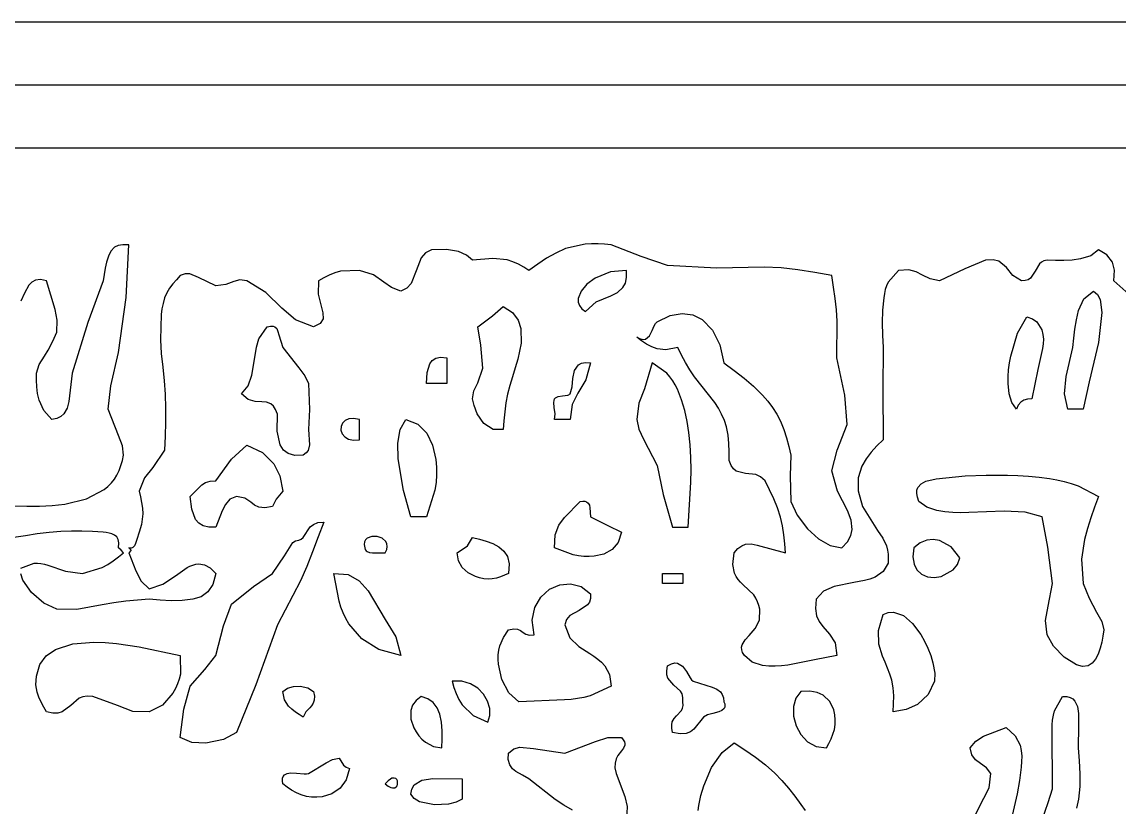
# Model space of a CAD drawing. Extents: x -1323 to 1705, y -706 to 926.
# Drawn here: x 743.27 to 778.02, y 43.8 to 68.67 of the extents above; entities that cross this region are included whole.
import ezdxf

# ---------------------------------------------------------------- set-up
doc = ezdxf.new("R2010")
doc.units = 0
doc.layers.add('CAMADA_1', color=7, linetype='CONTINUOUS')

msp = doc.modelspace()

# ---------------------------------------------------------------- linework, layer by layer
at = {"layer": 'CAMADA_1'}
for points in [[(808.5138, 16.6655), (628.5138, 16.6655), (628.5138, 68.6655), (808.5138, 68.6655), (808.5138, 16.6655)], [(630.5138, 18.6654), (806.5137, 18.6654), (806.5137, 66.6655), (630.5138, 66.6655), (630.5138, 18.6654)], [(804.5138, 20.6655), (804.5138, 64.6655), (632.5138, 64.6655), (632.5138, 20.6655), (804.5138, 20.6655)], [(761.1174, 59.4938), (761.4588, 59.8028), (761.9206, 59.9911), (762.1349, 60.1016), (762.3059, 60.256), (762.3831, 60.3953), (762.4229, 60.5724), (762.4177, 60.7944), (761.9111, 60.7532), (761.4302, 60.5511), (761.1662, 60.3568), (760.9776, 60.136), (760.8894, 59.9065), (760.8911, 59.7942), (760.9276, 59.6864), (761.002, 59.5856), (761.1174, 59.4938)], [(776.8856, 56.4053), (776.3981, 56.4053), (776.2903, 56.8872), (776.3487, 57.4359), (776.5604, 58.3559), (776.5889, 58.6478), (776.6238, 58.9399), (776.6718, 59.2321), (776.7393, 59.5247), (776.9045, 59.901), (777.2109, 60.1438), (777.3408, 60.0338), (777.4226, 59.8779), (777.4753, 59.467), (777.3732, 58.5183), (777.0769, 57.2671), (776.8856, 56.4053)], [(758.5165, 55.7549), (758.1912, 55.7549), (757.9016, 55.944), (757.6927, 56.2558), (757.5888, 56.5156), (757.5408, 56.7304), (757.5816, 56.9817), (757.7044, 57.2397), (757.866, 57.7055), (757.8033, 58.4251), (757.7037, 59.0061), (758.171, 59.3579), (758.5165, 59.6565), (758.8026, 59.4611), (758.9838, 59.2259), (759.076, 58.956), (759.082, 58.4964), (758.9768, 57.9854), (758.8937, 57.7076), (758.8049, 57.4313), (758.7198, 57.1545), (758.6476, 56.875), (758.5963, 56.5989), (758.5609, 56.3194), (758.5361, 56.0377), (758.5165, 55.7549)], [(774.7723, 56.4053), (774.6304, 56.615), (774.5449, 56.8922), (774.5096, 57.2187), (774.5097, 57.4349), (774.5249, 57.6512), (774.5527, 57.867), (774.5902, 58.0821), (774.8054, 58.8122), (775.0975, 59.3311), (775.2778, 59.266), (775.4153, 59.1725), (775.5786, 58.9141), (775.6138, 58.7715), (775.6257, 58.6246), (775.6197, 58.4757), (775.6013, 58.3273), (775.4506, 57.6563), (775.2599, 56.7304), (775.118, 56.7206), (775.0019, 56.6849), (774.9096, 56.6255), (774.8281, 56.5283), (774.7723, 56.4053)], [(752.1762, 54.942), (751.9094, 54.9392), (751.7034, 54.9973), (751.5515, 55.1098), (751.4471, 55.2694), (751.3522, 55.7028), (751.3634, 56.2426), (751.3026, 56.3946), (751.2309, 56.5009), (751.1496, 56.5698), (751.0132, 56.6217), (750.8635, 56.6366), (750.6513, 56.6479), (750.435, 56.711), (750.2257, 56.8926), (750.4338, 57.1435), (750.5521, 57.484), (750.6553, 58.1019), (750.6967, 58.3709), (750.775, 58.6258), (751.0385, 59.0061), (751.1412, 59.0283), (751.2206, 59.0295), (751.2802, 59.0116), (751.3408, 58.9541), (751.3772, 58.8662), (751.4018, 58.7551), (751.5263, 58.3559), (752.0346, 57.7164), (752.2234, 57.4634), (752.339, 57.2181), (752.3781, 56.3966), (752.339, 55.7549), (752.371, 55.2724), (752.3328, 55.0949), (752.2732, 55.0162), (752.1762, 54.942)], [(756.7281, 58.031), (756.7281, 57.2181), (756.0779, 57.2181), (756.1013, 57.5605), (756.1857, 57.8418), (756.2655, 57.9448), (756.3786, 58.0145), (756.5309, 58.0453), (756.7281, 58.031)], [(760.6296, 56.0799), (760.142, 56.0799), (760.1568, 56.2539), (760.127, 56.452), (760.1141, 56.6194), (760.1222, 56.678), (760.142, 56.7304), (760.1682, 56.7612), (760.2073, 56.784), (760.256, 56.8006), (760.3914, 56.8239), (760.5556, 56.8494), (760.5881, 56.8603), (760.6131, 56.8745), (760.6296, 56.8926), (760.6932, 57.1097), (760.7216, 57.3717), (760.7707, 57.6241), (760.8963, 57.8121), (760.9915, 57.8607), (761.1176, 57.881), (761.2797, 57.8683), (761.1288, 57.3366), (760.8718, 56.9106), (760.6973, 56.5486), (760.6296, 56.0799)], [(764.3684, 52.6663), (764.4607, 54.0897), (764.4659, 54.4827), (764.4576, 54.8759), (764.4342, 55.2685), (764.3939, 55.6603), (764.3407, 56.0129), (764.2663, 56.3613), (764.1647, 56.7028), (764.0299, 57.0344), (763.9605, 57.1719), (763.8823, 57.3041), (763.7938, 57.4279), (763.6932, 57.5403), (763.2305, 57.8683), (762.9923, 57.045), (762.8125, 56.5956), (762.7429, 56.0799), (762.8111, 55.7656), (762.9608, 55.4483), (763.3931, 54.6171), (763.5764, 53.6972), (763.8806, 52.6663), (764.3684, 52.6663)], [(753.9646, 55.4298), (753.9646, 56.0799), (753.775, 56.1087), (753.6227, 56.0951), (753.5066, 56.0471), (753.4186, 55.9623), (753.3742, 55.8562), (753.3726, 55.7407), (753.4124, 55.6272), (753.4927, 55.5277), (753.6124, 55.4539), (753.77, 55.4173), (753.9646, 55.4298)], [(756.0779, 52.9914), (755.5901, 52.9914), (755.3586, 53.8305), (755.186, 54.8293), (755.1741, 55.3266), (755.2468, 55.7562), (755.4275, 56.0799), (755.8102, 55.9306), (756.0901, 55.6479), (756.2753, 55.2645), (756.3743, 54.8135), (756.3967, 54.5697), (756.4004, 54.3248), (756.3845, 54.0809), (756.3478, 53.8403), (756.0779, 52.9914)], [(749.4129, 52.6663), (749.1847, 52.6618), (749.0047, 52.7052), (748.8665, 52.7907), (748.7647, 52.9122), (748.6454, 53.2401), (748.6001, 53.6415), (748.9649, 54.0052), (749.0815, 54.0791), (749.2274, 54.124), (749.4129, 54.1293), (749.9069, 54.8189), (750.3883, 55.2671), (750.8821, 55.0327), (751.2499, 54.6723), (751.4376, 54.2879), (751.5263, 53.8042), (751.3179, 53.5574), (751.2013, 53.3165), (750.9567, 53.2768), (750.7755, 53.3005), (750.6367, 53.3667), (750.5199, 53.4547), (750.3306, 53.587), (750.0633, 53.6415), (749.853, 53.5485), (749.7114, 53.3867), (749.6137, 53.1811), (749.4129, 52.6663)], [(775.5851, 52.9914), (775.0463, 53.1407), (774.3877, 53.1706), (773.2643, 53.1285), (773.0092, 53.1245), (772.7541, 53.1301), (772.4999, 53.1511), (772.2477, 53.1933), (771.9311, 53.3016), (771.6836, 53.4792), (771.6345, 53.6178), (771.6142, 53.7375), (771.6204, 53.8398), (771.6512, 53.9261), (771.7518, 54.0396), (771.9053, 54.1201), (772.2289, 54.1978), (773.1468, 54.292), (773.8174, 54.309), (774.4871, 54.3108), (774.8214, 54.3011), (775.1551, 54.2819), (775.4882, 54.2511), (775.8206, 54.207), (776.0524, 54.1667), (776.282, 54.1163), (776.5075, 54.0528), (776.7271, 53.9737), (777.3732, 53.6415), (777.2477, 53.3042), (777.1279, 52.9652), (777.0193, 52.6227), (776.9276, 52.2748), (776.8351, 51.6486), (776.8856, 50.8781), (776.9805, 50.648), (777.0802, 50.42), (777.1895, 50.1962), (777.3131, 49.9786), (777.4781, 49.6819), (777.5358, 49.4151), (777.5083, 49.218), (777.4744, 49.0232), (777.4279, 48.8329), (777.3622, 48.6494), (777.2755, 48.4826), (777.1708, 48.3543), (777.048, 48.2774), (776.8704, 48.2565), (776.6773, 48.3041), (776.2839, 48.5491), (775.9475, 48.9019), (775.7477, 49.2524), (775.6969, 49.7146), (775.7815, 50.1689), (775.9103, 50.8781), (775.7703, 52.0314), (775.5851, 52.9914)], [(760.142, 52.0159), (760.163, 52.4197), (760.2776, 52.73), (760.4557, 52.9767), (760.9548, 53.4792), (761.0337, 53.4904), (761.0983, 53.4871), (761.1498, 53.4709), (761.2061, 53.4256), (761.2416, 53.3595), (761.2616, 53.2781), (761.2797, 52.9914), (761.8255, 52.7177), (762.2551, 52.5037), (762.1535, 52.185), (761.9623, 51.9587), (761.7034, 51.8158), (761.3982, 51.7464), (761.2312, 51.7347), (761.0637, 51.7384), (760.8974, 51.7571), (760.734, 51.7906), (760.142, 52.0159)], [(748.2749, 46.0012), (748.3913, 46.9006), (748.6001, 47.6269), (749.0584, 48.1613), (749.4129, 48.6024), (749.6509, 49.5379), (749.9007, 50.228), (750.6026, 50.7821), (751.2013, 51.2031), (751.5794, 51.7622), (751.8512, 52.1786), (751.9375, 52.2332), (752.0336, 52.2576), (752.1085, 52.2844), (752.1762, 52.3414), (752.3986, 52.676), (752.5021, 52.7545), (752.6418, 52.8089), (752.8268, 52.8287), (752.6536, 52.358), (752.4755, 51.8895), (752.2878, 51.4254), (752.0858, 50.9679), (751.3634, 49.5775), (750.6763, 47.6713), (750.0633, 46.1639), (749.6566, 45.9445), (749.0958, 45.8263), (748.6478, 45.8468), (748.2749, 46.0012)], [(754.7773, 51.8536), (754.8253, 51.9601), (754.8417, 52.0556), (754.831, 52.1394), (754.7971, 52.2113), (754.6772, 52.3181), (754.5158, 52.3729), (754.3463, 52.3729), (754.2027, 52.3154), (754.151, 52.2641), (754.1183, 52.1974), (754.109, 52.1147), (754.1274, 52.0159), (754.1415, 51.9624), (754.1682, 51.9213), (754.2054, 51.891), (754.2783, 51.8624), (754.367, 51.8496), (754.7773, 51.8536)], [(757.053, 51.8536), (757.3792, 52.0737), (757.5408, 52.3414), (757.76, 52.2868), (757.9751, 52.2238), (758.1819, 52.1439), (758.3763, 52.0386), (758.5331, 51.9109), (758.6442, 51.7374), (758.6969, 51.5057), (758.6788, 51.2031), (758.5529, 51.1474), (758.4261, 51.0966), (758.2974, 51.0557), (758.1657, 51.0298), (758.0317, 51.0226), (757.8965, 51.0333), (757.7625, 51.0601), (757.6324, 51.1012), (757.4009, 51.2189), (757.2156, 51.3861), (757.094, 51.599), (757.053, 51.8536)], [(771.5212, 52.0159), (771.4919, 51.7258), (771.5279, 51.4925), (771.6178, 51.3133), (771.7694, 51.173), (771.959, 51.0941), (772.17, 51.0725), (772.3867, 51.1044), (772.7715, 51.3137), (772.9074, 51.4832), (772.9842, 51.6908), (772.7055, 52.0437), (772.3392, 52.2479), (772.1373, 52.2791), (771.9299, 52.2549), (771.7227, 52.1692), (771.5212, 52.0159)], [(755.2651, 48.6024), (754.5737, 48.7911), (754.0316, 49.1288), (753.627, 49.6042), (753.5282, 49.7751), (753.443, 49.9534), (753.3709, 50.1373), (753.3113, 50.3254), (753.1518, 51.2031), (753.6003, 51.1627), (753.9498, 50.9616), (754.2294, 50.6479), (754.7773, 49.7402), (755.1071, 49.1896), (755.2651, 48.6024)], [(763.5557, 50.8781), (763.5557, 51.2031), (764.2061, 51.2031), (764.2061, 50.8781), (763.5557, 50.8781)], [(758.6788, 49.4151), (758.8452, 49.4448), (758.968, 49.4312), (759.0631, 49.3897), (759.1454, 49.3355), (759.2346, 49.2816), (759.3442, 49.2481), (759.4916, 49.2524), (759.4315, 49.7182), (759.5126, 50.1231), (759.705, 50.4543), (759.9782, 50.6988), (760.3024, 50.8438), (760.6474, 50.8765), (760.9834, 50.7839), (761.2797, 50.553), (761.2757, 50.408), (761.2416, 50.2932), (761.1832, 50.2029), (760.9154, 50.0233), (760.6269, 49.8648), (760.5216, 49.7465), (760.467, 49.5775), (760.6245, 49.166), (760.9118, 48.8844), (761.2578, 48.6614), (761.3866, 48.579), (761.5112, 48.4902), (761.627, 48.3916), (761.7296, 48.2798), (761.8789, 48.0024), (761.9301, 47.6269), (761.2714, 47.3299), (761.0719, 47.2764), (760.8678, 47.2383), (760.6608, 47.2119), (760.4524, 47.1931), (759.004, 47.1391), (758.6948, 47.4241), (758.4719, 47.8397), (758.3603, 48.3266), (758.3503, 48.4749), (758.3528, 48.6234), (758.3703, 48.7697), (758.4051, 48.9112), (758.5231, 49.1702), (758.6788, 49.4151)], [(770.8708, 46.8141), (770.8827, 47.0701), (770.8853, 47.324), (770.8694, 47.5739), (770.8258, 47.8177), (770.766, 48.0101), (770.6907, 48.1993), (770.6089, 48.3875), (770.5294, 48.5766), (770.4119, 48.964), (770.3976, 49.3937), (770.5456, 49.9029), (770.7101, 49.9648), (770.8732, 49.9754), (771.1898, 49.8648), (771.4833, 49.6146), (771.7413, 49.268), (771.8628, 49.0545), (771.9676, 48.8321), (772.0557, 48.602), (772.1271, 48.3657), (772.1826, 48.0455), (772.1712, 47.7896), (771.9785, 47.3628), (771.6364, 47.0542), (771.2828, 46.8964), (770.8708, 46.8141)], [(744.0483, 46.8141), (743.9605, 46.9659), (743.8779, 47.1197), (743.8057, 47.2774), (743.749, 47.4411), (743.7088, 47.6698), (743.7233, 47.952), (743.8327, 48.3153), (744.0382, 48.5926), (744.3258, 48.7927), (744.8801, 48.9679), (745.5398, 49.0198), (745.9024, 49.0096), (746.2642, 48.98), (746.6247, 48.9341), (746.9834, 48.8756), (748.2749, 48.6024), (748.2861, 48.0154), (748.251, 47.8578), (748.1966, 47.7041), (748.1263, 47.5547), (748.0434, 47.4105), (747.7154, 47.0284), (747.2996, 46.8141), (746.7751, 46.8264), (746.2923, 47.0179), (745.5117, 47.3018), (745.3352, 47.3155), (745.1924, 47.2957), (745.0763, 47.2493), (744.8153, 47.0227), (744.5365, 46.8136), (744.4066, 46.7811), (744.2461, 46.7788), (744.0483, 46.8141)], [(763.8806, 46.1639), (763.852, 46.3009), (763.8499, 46.4115), (763.8692, 46.5005), (763.9278, 46.6044), (764.0075, 46.6873), (764.1639, 46.8562), (764.197, 46.9313), (764.2127, 47.0239), (764.2061, 47.1391), (764.2061, 47.2747), (764.1796, 47.3837), (764.1319, 47.4715), (763.9212, 47.6673), (763.7309, 47.8835), (763.6992, 47.9874), (763.693, 48.1167), (763.7183, 48.2774), (763.8406, 48.3409), (763.9457, 48.3675), (764.0361, 48.3623), (764.1961, 48.2631), (764.3155, 48.0931), (764.4316, 47.8954), (764.4793, 47.8339), (764.531, 47.7896), (765.135, 47.6002), (765.2782, 47.539), (765.3955, 47.4492), (765.4537, 47.3681), (765.4916, 47.2658), (765.5064, 47.1391), (765.5307, 47.0705), (765.5381, 47.012), (765.5305, 46.9624), (765.5093, 46.9206), (765.4394, 46.8596), (765.3402, 46.816), (765.1535, 46.7651), (764.9874, 46.719), (764.856, 46.6517), (764.5506, 46.2653), (764.4454, 46.186), (764.3064, 46.1354), (764.1219, 46.1245), (763.8806, 46.1639)], [(752.1762, 46.6517), (752.0501, 46.7287), (751.9275, 46.8099), (751.812, 46.8994), (751.707, 47.0015), (751.5797, 47.196), (751.5263, 47.4645), (751.6748, 47.5657), (751.8696, 47.6205), (752.083, 47.6288), (752.3209, 47.5789), (752.5016, 47.4645), (752.5295, 47.3092), (752.5245, 47.1867), (752.4938, 47.0901), (752.4444, 47.0119), (752.3838, 46.945), (752.2603, 46.8182), (752.1762, 46.6517)], [(758.0286, 46.489), (758.093, 46.6974), (758.0885, 46.926), (758.0201, 47.1583), (757.8925, 47.3775), (757.7108, 47.5668), (757.48, 47.7097), (757.2051, 47.7896), (756.8907, 47.7896), (756.9532, 47.5917), (757.0228, 47.3977), (757.1064, 47.2115), (757.2111, 47.037), (757.5575, 46.7006), (758.0286, 46.489)], [(756.5657, 45.6762), (756.579, 45.9499), (756.5804, 46.2214), (756.558, 46.4883), (756.4999, 46.7485), (756.4162, 46.9493), (756.2944, 47.1121), (756.1294, 47.2314), (755.9153, 47.3018), (755.7506, 47.1779), (755.643, 47.028), (755.587, 46.8592), (755.5889, 46.5863), (755.6783, 46.3115), (755.75, 46.1815), (755.8368, 46.0606), (755.9374, 45.9504), (756.0507, 45.8526), (756.2992, 45.717), (756.5657, 45.6762)], [(768.7575, 45.6762), (768.8315, 45.8177), (768.9006, 45.9608), (768.9597, 46.107), (769.004, 46.2582), (769.029, 46.4124), (769.0345, 46.5696), (769.0201, 46.7265), (768.9854, 46.8797), (768.8602, 47.1444), (768.6495, 47.3464), (768.4583, 47.4341), (768.2239, 47.4758), (767.9447, 47.4645), (767.7821, 47.2527), (767.7061, 46.9828), (767.7111, 46.6821), (767.7916, 46.3781), (767.9421, 46.0981), (768.1571, 45.8696), (768.4306, 45.7199), (768.7575, 45.6762)], [(751.5263, 44.5384), (751.5158, 44.6355), (751.5227, 44.7137), (751.5449, 44.7749), (751.5801, 44.8207), (751.6645, 44.8686), (751.7716, 44.8877), (751.9642, 44.8806), (752.2022, 44.8545), (752.2787, 44.8532), (752.339, 44.8635), (752.9031, 45.2014), (753.1034, 45.3123), (753.3146, 45.3512), (753.4539, 45.1266), (753.5342, 45.0637), (753.6396, 45.0262), (753.5383, 44.6663), (753.3468, 44.3992), (753.0869, 44.2212), (752.7806, 44.1286), (752.6125, 44.1115), (752.4432, 44.115), (752.2763, 44.1393), (752.1156, 44.1848), (751.9592, 44.2532), (751.8106, 44.3388), (751.6671, 44.4357), (751.5263, 44.5384)], [(754.7773, 44.5384), (754.8732, 44.4636), (754.955, 44.4213), (755.0019, 44.4087), (755.0427, 44.4069), (755.0777, 44.4145), (755.1195, 44.4406), (755.1481, 44.4799), (755.164, 44.5274), (755.1676, 44.5786), (755.159, 44.6284), (755.1385, 44.6723), (755.1061, 44.7052), (755.0625, 44.7225), (755.027, 44.7228), (754.9867, 44.7127), (754.9414, 44.6906), (754.8646, 44.632), (754.7773, 44.5384)], [(755.5901, 44.2133), (755.6215, 44.3739), (755.6867, 44.5113), (755.9339, 44.6586), (756.282, 44.7049), (757.2159, 44.7008), (757.2159, 44.0506), (757.0275, 43.9533), (756.7784, 43.8914), (756.3309, 43.8711), (755.8626, 43.971), (755.6919, 44.0736), (755.5901, 44.2133)]]:
    msp.add_lwpolyline(points, close=True, dxfattribs=at)
for points in [[(743.0128, 53.3402), (743.418, 53.3267), (743.8232, 53.3279), (744.2273, 53.3493), (744.629, 53.3962), (745.314, 53.5637), (745.8738, 53.8595), (745.9912, 53.957), (746.0989, 54.0652), (746.1944, 54.1832), (746.2753, 54.3101), (746.3463, 54.4594), (746.4018, 54.6162), (746.4469, 54.7778), (746.4868, 54.942), (746.4563, 55.2467), (746.3261, 55.5709), (745.9992, 56.4053), (746.087, 57.1387), (746.3244, 58.1932), (746.5695, 59.9358), (746.6494, 61.6071), (746.4642, 61.6119), (746.3166, 61.5858), (746.2019, 61.5326), (746.0805, 61.4106), (746.0054, 61.2493), (745.9469, 61.0583), (745.9024, 60.8639), (745.8672, 60.6672), (745.8366, 60.4693), (745.3498, 59.1496), (744.861, 57.5432), (744.754, 56.647), (744.6949, 56.4338), (744.594, 56.2575), (744.4967, 56.1685), (744.3706, 56.1075), (744.2111, 56.0799), (743.9598, 56.3569), (743.8072, 56.685), (743.759, 56.8946), (743.7342, 57.1084), (743.7248, 57.3251), (743.7233, 57.5432), (743.8086, 57.8195), (743.9803, 58.0865), (744.0939, 58.2678), (744.1944, 58.456), (744.2862, 58.6487), (744.3737, 58.8437), (744.3842, 59.2264), (744.321, 59.5566), (744.0483, 60.4693), (743.8501, 60.5043), (743.6966, 60.4848), (743.5788, 60.4212), (743.4887, 60.3247), (743.3453, 60.0818), (743.2355, 59.8189)], [(778.9072, 59.5409), (777.8608, 60.4693), (777.8751, 60.8053), (777.8107, 61.0627), (777.6338, 61.2953), (777.3732, 61.4444), (777.1276, 61.2611), (776.7996, 61.16), (776.537, 61.1262), (776.2741, 61.1127), (776.0109, 61.1127), (775.7477, 61.1195), (775.6435, 61.1017), (775.5617, 61.0615), (775.4978, 61.0036), (775.3648, 60.7709), (775.2198, 60.55), (775.1469, 60.5011), (775.0534, 60.4726), (774.9349, 60.4693), (774.6586, 60.6401), (774.4576, 60.8859), (774.2106, 61.086), (774.032, 61.1311), (773.7969, 61.1195), (773.1372, 60.8492), (772.334, 60.4693), (772.0357, 60.5288), (771.8004, 60.6511), (771.6009, 60.7549), (771.3586, 60.8162), (771.0334, 60.7944), (770.7094, 60.4249), (770.6561, 60.3109), (770.617, 60.1893), (770.5888, 60.0627), (770.568, 59.9337), (770.5292, 59.5363), (770.5188, 59.1415), (770.5275, 58.7483), (770.5456, 58.3559), (770.5409, 57.0269), (770.5456, 55.4298), (770.3533, 55.2369), (770.1707, 55.038), (770.0076, 54.827), (769.8738, 54.5977), (769.7553, 54.2314), (769.7574, 53.8142), (769.8957, 53.3165), (770.3744, 52.5556), (770.5344, 52.3204), (770.6558, 52.0723), (770.6876, 51.9423), (770.7035, 51.8072), (770.7087, 51.6688), (770.7085, 51.5286), (770.5497, 51.2604), (770.2955, 51.0879), (770.1313, 51.024), (769.9628, 50.9767), (769.7916, 50.9406), (769.6194, 50.9105), (768.9964, 50.7825), (768.6643, 50.6364), (768.4325, 50.3903), (768.4044, 50.094), (768.4394, 49.8608), (768.5212, 49.6745), (768.6335, 49.5186), (768.8483, 49.2782), (769.0245, 48.9992), (769.0827, 48.6024), (768.3746, 48.4655), (767.5299, 48.3008), (767.331, 48.2762), (767.131, 48.2631), (766.9305, 48.2653), (766.73, 48.2868), (766.4038, 48.3922), (766.1566, 48.6024), (766.0986, 48.695), (766.07, 48.7812), (766.0672, 48.8624), (766.086, 48.9397), (766.1793, 49.0985), (766.3051, 49.2386), (766.4927, 49.459), (766.6296, 49.726), (766.6444, 50.0653), (766.6067, 50.1873), (766.5645, 50.306), (766.5136, 50.4182), (766.4494, 50.5207), (766.1144, 50.8359), (766.0301, 50.9197), (765.9544, 51.0103), (765.8904, 51.1078), (765.8411, 51.2128), (765.7908, 51.4876), (765.8316, 51.8536), (765.9501, 51.9865), (766.0684, 52.0742), (766.1876, 52.1231), (766.3702, 52.1374), (766.56, 52.0996), (767.4571, 51.8536), (767.433, 52.1397), (767.4025, 52.4241), (767.3592, 52.7049), (767.2967, 52.9804), (767.2012, 53.2751), (767.0826, 53.5634), (766.9487, 53.8475), (766.807, 54.1293), (766.6654, 54.265), (766.5118, 54.3311), (766.1923, 54.3624), (765.8957, 54.4397), (765.8099, 54.5132), (765.7339, 54.6239), (765.6688, 54.7798), (765.6698, 55.0494), (765.662, 55.3171), (765.6366, 55.5813), (765.5848, 55.8399), (765.5191, 56.0433), (765.4334, 56.2408), (765.3307, 56.4313), (765.2139, 56.6135), (764.5737, 57.4297), (764.4267, 57.6509), (764.292, 57.881), (764.1655, 58.117), (764.0432, 58.3559), (763.6668, 58.2857), (763.3926, 58.3117), (763.2183, 58.3725), (763.0542, 58.4604), (762.8968, 58.5662), (762.7429, 58.681), (762.8278, 58.6389), (762.9017, 58.6167), (762.9663, 58.612), (763.0221, 58.6227), (763.1482, 58.7261), (763.2338, 58.8905), (763.2972, 59.0392), (763.3411, 59.1169), (763.3931, 59.1688), (763.8046, 59.3647), (764.1825, 59.4341), (764.5222, 59.3891), (764.82, 59.2417), (765.1442, 58.9066), (765.3762, 58.4393), (765.5064, 57.8683), (765.8274, 57.6318), (766.1422, 57.3882), (766.4444, 57.1303), (766.7278, 56.8509), (766.8943, 56.6602), (767.0474, 56.4586), (767.184, 56.2465), (767.3007, 56.0244), (767.406, 55.7643), (767.4894, 55.4952), (767.5582, 55.2201), (767.6198, 54.942), (767.5997, 54.2952), (767.6198, 53.4792), (767.8265, 53.0459), (768.1576, 52.6092), (768.5014, 52.294), (768.8734, 52.0804), (769.2453, 52.0159), (769.4231, 52.2058), (769.5266, 52.398), (769.5669, 52.5926), (769.5333, 52.889), (769.42, 53.1908), (769.1044, 53.8113), (768.9201, 54.4543), (769.0956, 55.1028), (769.4079, 55.9176), (769.3397, 56.8495), (769.0827, 58.031), (769.0951, 59.1852), (769.0688, 59.5478), (769.0275, 59.9095), (768.9763, 60.2707), (768.9201, 60.6316), (768.3858, 60.7272), (767.851, 60.8118), (767.3152, 60.8745), (766.7779, 60.9043), (765.2711, 60.8637), (763.7183, 60.9567), (762.8819, 61.2426), (761.9301, 61.6071), (761.7237, 61.6258), (761.5174, 61.6396), (761.3115, 61.6437), (761.1062, 61.633), (760.4867, 61.4864), (760.1804, 61.3485), (759.8886, 61.1806), (759.6065, 60.9925), (759.3292, 60.7944), (759.1618, 60.8964), (758.9921, 60.9913), (758.8179, 61.0719), (758.6369, 61.1311), (758.1874, 61.1755), (757.5408, 61.1195), (757.3446, 61.2806), (757.1002, 61.3939), (756.715, 61.4637), (756.2403, 61.4444), (756.0483, 61.352), (755.9179, 61.198), (755.7584, 60.7885), (755.5963, 60.3818), (755.4623, 60.2313), (755.2651, 60.1438), (754.9771, 60.2513), (754.7337, 60.4259), (754.4073, 60.6579), (753.9646, 60.7944), (753.3537, 60.7703), (753.1757, 60.7196), (753.0024, 60.6479), (752.8324, 60.5621), (752.664, 60.4693), (752.6506, 60.0486), (752.7486, 59.6656), (752.802, 59.4511), (752.8039, 59.2661), (752.7162, 59.1159), (752.5016, 59.0061), (751.9361, 59.237), (751.4991, 59.5973), (750.9953, 60.0977), (750.3883, 60.4693), (750.1646, 60.4975), (749.9739, 60.4458), (749.7269, 60.3458), (749.4129, 60.3066), (748.8598, 60.5679), (748.5842, 60.6836), (748.4354, 60.686), (748.2749, 60.6316), (748.158, 60.5025), (748.0461, 60.3706), (747.9443, 60.2332), (747.8577, 60.0875), (747.7874, 59.9249), (747.7357, 59.7535), (747.6989, 59.5765), (747.6739, 59.397), (747.6522, 58.5942), (747.6815, 58.1641), (747.7241, 57.7341), (747.7684, 57.3039), (747.8029, 56.8733), (747.8187, 56.4318), (747.8177, 55.9898), (747.8054, 55.5473), (747.7874, 55.1047), (747.4083, 54.5538), (747.1448, 54.2256), (746.9744, 53.8042), (747.0173, 53.6257), (747.055, 53.4468), (747.0819, 53.2669), (747.0929, 53.0856), (747.055, 52.7498), (746.9744, 52.5037), (746.9064, 52.2795), (746.863, 52.1464), (746.8277, 52.0759), (746.7836, 52.025), (746.7557, 52.0085), (746.7245, 52.0008), (746.689, 52.0028), (746.6494, 52.0159), (746.7307, 51.935), (746.6494, 51.8536), (746.869, 51.2865), (747.0409, 50.9577), (747.2996, 50.7157), (747.7337, 50.8592), (748.1262, 51.1265), (748.4986, 51.3845), (748.5877, 51.4296), (748.6804, 51.4663), (748.7757, 51.491), (748.8729, 51.5001), (749.0458, 51.471), (749.225, 51.376), (749.4129, 51.2031), (749.3164, 50.8541), (749.1569, 50.6143), (748.9416, 50.4642), (748.6783, 50.3848), (748.3373, 50.3415), (747.9932, 50.3364), (747.6469, 50.357), (747.2996, 50.3903), (746.9257, 50.3577), (746.5525, 50.3196), (746.1806, 50.2706), (745.8106, 50.2051), (745.0019, 50.0555), (744.3737, 50.0653), (743.9608, 50.2634), (743.5652, 50.5965), (743.2894, 50.989), (743.2283, 51.1841)], [(743.2355, 51.3659), (743.6506, 51.5212), (743.7586, 51.5259), (743.8681, 51.5156), (743.9778, 51.4937), (744.0862, 51.4639), (744.6472, 51.2781), (745.1865, 51.2031), (745.1865, 51.2031), (745.8075, 51.3935), (745.987, 51.4884), (746.1582, 51.6006), (746.3239, 51.7242), (746.4868, 51.8536), (746.4057, 51.935), (746.3244, 52.0159), (746.3366, 52.1684), (746.3166, 52.2807), (746.2698, 52.3598), (746.2021, 52.4128), (746.1173, 52.4519), (746.0269, 52.477), (745.9327, 52.4927), (745.8366, 52.5037), (745.5012, 52.524), (745.1661, 52.5391), (744.8317, 52.544), (744.4984, 52.5335), (744.1252, 52.4999), (743.7528, 52.4503), (743.38, 52.3946), (743.0059, 52.343)], [(775.5851, 43.4005), (775.7777, 43.9418), (775.9103, 44.3757), (775.9053, 46.2459), (775.9095, 46.4021), (775.9199, 46.5569), (775.9421, 46.7082), (775.9816, 46.8538), (776.2352, 47.3018), (776.3649, 47.3006), (776.4713, 47.2744), (776.5566, 47.2256), (776.6229, 47.1569), (776.704, 46.9822), (776.7397, 46.7619), (776.739, 46.3636), (776.723, 45.6762), (776.7602, 45.2655), (776.7843, 44.8566), (776.7821, 44.4514), (776.7405, 44.0518), (776.6795, 43.7635)], [(773.4717, 43.5629), (773.7414, 44.08), (773.9059, 44.4163), (773.9595, 44.8635), (773.8186, 45.0443), (773.6327, 45.1802), (773.4779, 45.2987), (773.3597, 45.4536), (773.3094, 45.6762), (773.4879, 45.8911), (773.7297, 46.0426), (774.4471, 46.3263), (774.7301, 46.0633), (774.886, 45.7628), (774.924, 45.593), (774.9383, 45.4189), (774.9352, 45.2424), (774.9211, 45.0655), (774.8666, 44.6414), (774.7921, 44.2241), (774.7042, 43.8112), (774.6097, 43.4005)], [(760.7095, 43.7032), (760.4314, 43.865), (760.1618, 44.0393), (759.3292, 44.7008), (759.1208, 44.8107), (758.9103, 44.9236), (758.8026, 45.0165), (758.7191, 45.1405), (758.6738, 45.3035), (758.6788, 45.5135), (758.6788, 45.5135), (758.8521, 45.642), (759.0443, 45.6957), (759.4761, 45.655), (760.467, 45.5135), (761.4349, 45.883), (761.8228, 46.0053), (762.2551, 46.0012), (762.3157, 45.9319), (762.3514, 45.8692), (762.3662, 45.8119), (762.3629, 45.7583), (762.3259, 45.6724), (762.2622, 45.5859), (762.1457, 45.4314), (762.0899, 45.3247), (762.0551, 45.1977), (762.0524, 45.0456), (762.0927, 44.8635), (762.3624, 44.1318), (762.4423, 43.8182), (762.4177, 43.4005)], [(764.6893, 43.6957), (764.7098, 43.8534), (764.7749, 44.1665), (764.866, 44.4724), (765.1156, 45.0574), (765.4444, 45.5297), (765.8316, 45.839), (766.1696, 45.6168), (766.5009, 45.3876), (766.8188, 45.1442), (767.1167, 44.8797), (767.3389, 44.6478), (767.548, 44.4021), (767.7485, 44.1473), (767.9447, 43.8879), (768.0753, 43.6925)]]:
    msp.add_lwpolyline(points, dxfattribs=at)

doc.saveas('drawing.dxf')
